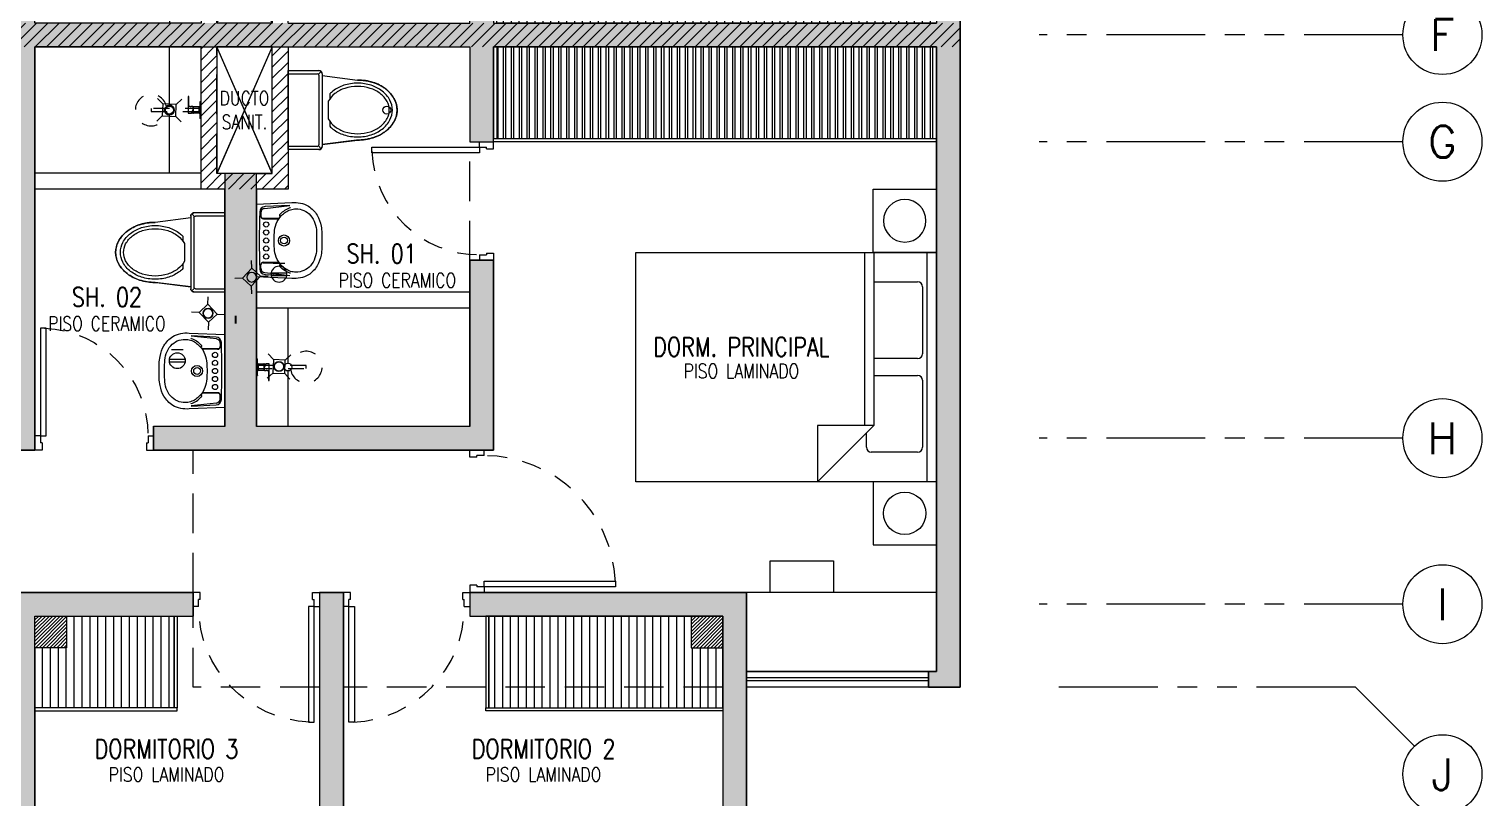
# Model space of a CAD drawing. Header units: millimetres. Extents: x 3738 to 3833, y 1327 to 1657.
# Drawn here: x 3812.63 to 3821.82, y 1408.84 to 1413.7 of the extents above; entities that cross this region are included whole.
import ezdxf
from ezdxf.enums import TextEntityAlignment as Align

# ---------------------------------------------------------------- set-up
doc = ezdxf.new("R2010")
doc.units = ezdxf.units.MM
for name, pattern in [('HIDDEN2', [0.1875, 0.125, -0.0625]), ('PHANTOM', [63.5, 31.75, -6.35, 6.35, -6.35, 6.35, -6.35]), ('PHANTOM2', [1.25, 0.625, -0.125, 0.125, -0.125, 0.125, -0.125]), ('X-REF_DP_Arquitectura$0$HIDDEN', [0.375, 0.25, -0.125])]:
    doc.linetypes.add(name, pattern=pattern)
doc.layers.get('0').update_dxf_attribs({"color": 251, "lineweight": 9})
doc.layers.get('DEFPOINTS').update_dxf_attribs({"color": 251, "lineweight": 9})
for name, color, linetype, lineweight in [('A-07', 251, 'Continuous', 13), ('A-COTAS EXT', 251, 'Continuous', 13), ('A-EJES', 251, 'PHANTOM', 13), ('A-HATCH', 251, 'Continuous', 13), ('A-LINEAS', 251, 'Continuous', 13), ('A-MOBILIARIO', 251, 'Continuous', 13), ('A-MURO BAJO', 251, 'Continuous', 13), ('A-MUROS', 251, 'Continuous', 13), ('A-SANITARIOS', 251, 'Continuous', 13), ('A-TEXTO-ACABADO PISO', 251, 'Continuous', 13), ('A-TEXTO-AMBIENTE', 251, 'Continuous', 13), ('A_20_Estructuras', 251, 'Continuous', 13), ('A_30_DispositivosSanit', 251, 'Continuous', 13), ('A_50_TextoAmbiente', 251, 'Continuous', 13), ('A_50_TextoIndicaciones', 251, 'Continuous', 13), ('A_50_Vigas', 251, 'X-REF_DP_Arquitectura$0$HIDDEN', 13), ('A_60_HatchEstructuras', 251, 'Continuous', 13), ('DLP_MOBILIARIO FIJO', 251, 'Continuous', 13), ('MURO CF 120', 251, 'Continuous', 13), ('MURO CF 60', 251, 'Continuous', 13)]:
    doc.layers.add(name, color=color, linetype=linetype, lineweight=lineweight)
doc.styles.add('ROMANS', font='romans.shx', dxfattribs={"width": 0.8})
pattern_1 = [(45, (-21.67, -43.67528), (-0.03535534, 0.03535534), [])]

# ---------------------------------------------------------------- blocks, each defined once
blk = doc.blocks.new('EF-P112')
at = {"layer": 'A_60_HatchEstructuras'}
h = blk.add_hatch(color=256, dxfattribs=at)
h.dxf.hatch_style = 1
h.paths.add_polyline_path([(-1.6, -4.3), (-3.75, -4.3), (-3.75, -4.45), (-3.3, -4.45), (-3.3, -6.05), (-3.1, -6.05), (-3.1, -4.45), (-1.75, -4.45), (-1.75, -5.5), (-1.6, -5.5)], flags=17)
h.paths.add_polyline_path([(-1.6, -8.35), (-1.7468, -8.35), (-1.75, -8.35), (-1.75, -9.4), (-3.1, -9.4), (-3.1, -7.8), (-3.3, -7.8), (-3.3, -9.4), (-3.75, -9.4), (-3.75, -9.55), (-1.6, -9.55)], flags=17)
h.paths.add_polyline_path([(-4.5, -7), (-1.75, -7), (-1.75, -7.6), (-1.6, -7.6), (-1.6, -7), (1.2, -7), (1.2, -10.95), (1.15, -10.95), (1.15, -11.05), (1.35, -11.05), (1.35, -2.8), (1.15, -2.8), (1.15, -2.9), (1.2, -2.9), (1.2, -6.85), (-1.6, -6.85), (-1.6, -6.25), (-1.75, -6.25), (-1.75, -6.85), (-4.5, -6.85), (-4.5, -4.3), (-4.65, -4.3), (-4.65, -6.85), (-7.5001, -6.85), (-7.5001, -7), (-4.65, -7), (-4.65, -9.55), (-4.5, -9.55)])
h = blk.add_hatch(color=256, dxfattribs=at)
h.dxf.hatch_style = 1
h.paths.add_polyline_path([(-4.5, -10.6), (-3.5, -10.6), (-3.5, -10.45), (-4.65, -10.45), (-4.65, -13.85), (-3.9, -13.85), (-3.9, -13.7), (-4.5, -13.7)])
h.paths.add_polyline_path([(-2.55, -10.45), (-2.7, -10.45), (-2.7, -13.85), (-2.55, -13.85)])
h.paths.add_polyline_path([(0, -10.45), (-1.75, -10.45), (-1.75, -10.6), (-0.15, -10.6), (-0.15, -13.7), (-1.35, -13.7), (-1.35, -13.85), (0, -13.85)])
at = {"elevation": 0}
for points in [[(-3, -7.8001), (-3.35, -7)], [(-3, -7), (-3.35, -7.8001)]]:
    blk.add_lwpolyline(points, dxfattribs=at)
at = {"layer": 'A_20_Estructuras'}
blk.add_lwpolyline([(-7.5001, -6.85), (-7.5001, -7), (-4.65, -7), (-4.65, -9.55), (-4.5, -9.55), (-4.5, -7), (-1.75, -7), (-1.75, -7.6), (-1.6, -7.6), (-1.6, -7), (1.2, -7), (1.2, -10.95), (1.15, -10.95), (1.15, -11.05), (1.35, -11.05), (1.35, -2.8)], dxfattribs=at)
for points in [[(-1.6, -8.35), (-1.7468, -8.35), (-1.75, -8.35), (-1.75, -9.4), (-3.1, -9.4), (-3.1, -7.8), (-3.3, -7.8), (-3.3, -9.4), (-3.75, -9.4), (-3.75, -9.55), (-1.6, -9.55)], [(-4.5, -10.6), (-3.5, -10.6), (-3.5, -10.45), (-4.65, -10.45), (-4.65, -13.85), (-3.9, -13.85), (-3.9, -13.7), (-4.5, -13.7)], [(-2.55, -10.45), (-2.7, -10.45), (-2.7, -13.85), (-2.55, -13.85)], [(0, -10.45), (-1.75, -10.45), (-1.75, -10.6), (-0.15, -10.6), (-0.15, -13.7), (-1.35, -13.7), (-1.35, -13.85), (0, -13.85)]]:
    blk.add_lwpolyline(points, close=True, dxfattribs=at)
at = {"layer": 'A_50_Vigas'}
blk.add_line((1.15, -11.05), (0, -11.05), dxfattribs=at)
for points in [[(-3.3, -7.8001), (-3.35, -7.8001), (-3.35, -7)], [(-3.1, -7.8), (-3, -7.8), (-3, -7)], [(-1.75, -8.35), (-1.75, -7.6)], [(-3.5, -10.45), (-3.5, -9.55)], [(-2.7, -11.05), (-3.5, -11.05), (-3.5, -10.6)], [(-0.15, -11.05), (-2.55, -11.05)]]:
    blk.add_lwpolyline(points, dxfattribs=at)
blk = doc.blocks.new('ducha marsano')
at = {"linetype": 'HIDDEN2', "ltscale": 0.5, "extrusion": (-4.9425e-10, -7.91123e-10, -1)}
for p, q in [((-0.01, 0), (0.01, 0)), ((0.01, 0), (0.01, -0.3155)), ((-0.0205, -0.08), (-0.0205, -0.0601)), ((0.021, -0.0815), (-0.019, -0.0815)), ((-0.0155, -0.058), (-0.0157, -0.058)), ((-0.01, -0.3155), (-0.01, 0)), ((0.0225, -0.0515), (-0.0001, -0.0515)), ((0.025, -0.0815), (0.021, -0.0815)), ((0.0225, -0.0515), (0.0225, -0.0627)), ((0.0225, -0.0682), (0.0225, -0.077)), ((0.0225, -0.077), (0.025, -0.077)), ((0.025, -0.077), (0.0771, -0.077)), ((0.0771, -0.0815), (0.025, -0.0815)), ((0.0771, -0.077), (0.0816, -0.077)), ((0.0816, -0.0815), (0.0771, -0.0815)), ((0.0816, -0.077), (0.082, -0.077)), ((0.082, -0.0815), (0.0816, -0.0815)), ((0.082, -0.077), (0.084, -0.077)), ((0.084, -0.0815), (0.082, -0.0815)), ((0.0855, -0.0785), (0.0855, -0.08)), ((0.01, -0.3155), (-0.01, -0.3155))]:
    blk.add_line(p, q, dxfattribs=at)
for centre, radius, start, end in [((0.019, -0.08), 0.0015, 270, 360), ((-0.0004, -0.0462), 0.02, 323.95812, 354.92979), ((0.0004, -0.0462), 0.02, 185.07021, 195.2705), ((-0.084, -0.0785), 0.0015, 90, 180), ((-0.084, -0.08), 0.0015, 180, 270), ((0, -0.3155), 0.1, 95.73917, 84.26083)]:
    blk.add_arc(centre, radius, start, end, dxfattribs=at)
at = {"linetype": 'HIDDEN2', "ltscale": 0.5, "extrusion": (-4.94252e-10, -7.91124e-10, -1)}
blk.add_ellipse((0, -0.0515), major_axis=(-0.0225, -0.0095), ratio=0.001448, start_param=0.425436, end_param=1.567366, dxfattribs=at)
at = {"linetype": 'HIDDEN2', "ltscale": 0.5}
for points, degree in [([(-0.0305, 0), (0, 0), (0.0305, 0)], 2), ([(0.0305, 0), (0.0415, 0), (0.0525, 0)], 2), ([(0.0525, 0), (0.0525, -0.0038), (0.0525, -0.0075)], 2), ([(-0.0525, 0), (-0.0525, -0.0038), (-0.0525, -0.0075)], 2), ([(-0.0525, 0), (-0.0415, 0), (-0.0305, 0)], 2), ([(-0.0525, -0.0075), (-0.0525, -0.0075), (-0.0525, -0.0075)], 2), ([(0.0305, -0.008), (0, -0.008), (-0.0305, -0.008)], 2), ([(-0.0215, -0.008), (-0.0215, -0.0093), (-0.0215, -0.0105)], 2), ([(-0.021, -0.011), (-0.007, -0.011), (0.007, -0.011), (0.021, -0.011)], 3), ([(-0.02, -0.011), (-0.02, -0.0294), (-0.02, -0.0477)], 2), ([(-0.0197, -0.048), (0, -0.048), (0.0197, -0.048)], 2), ([(0.02, -0.011), (0.02, -0.0294), (0.02, -0.0477)], 2), ([(0.0215, -0.008), (0.0215, -0.0093), (0.0215, -0.0105)], 2)]:
    blk.add_open_spline(points, degree=degree, dxfattribs=at)
for points, weights in [([(-0.0525, -0.0075), (-0.0525, -0.0075), (-0.0525, -0.0075)], [1, 0.990847086912, 0.982266230892]), ([(-0.052, -0.008), (-0.0525, -0.008), (-0.0525, -0.0075)], [1, 0.707106781193, 1]), ([(-0.0215, -0.0105), (-0.0215, -0.011), (-0.021, -0.011)], [1, 0.70710678154, 1]), ([(-0.02, -0.0477), (-0.02, -0.048), (-0.0197, -0.048)], [1, 0.707106780138, 1]), ([(0.02, -0.0477), (0.02, -0.048), (0.0197, -0.048)], [1, 0.707106779703, 1]), ([(0.0211, -0.011), (0.0211, -0.011), (0.021, -0.011)], [1, 0.992411795776, 1]), ([(0.052, -0.008), (0.0521, -0.008), (0.0521, -0.008)], [1, 0.992411795771, 1])]:
    blk.add_rational_spline(points, weights, degree=2, dxfattribs=at)
for points, knots in [([(-0.0305, -0.008), (-0.0332, -0.008), (-0.0374, -0.008), (-0.0424, -0.008), (-0.0458, -0.008), (-0.0486, -0.008), (-0.0512, -0.008), (-0.052, -0.008), (-0.052, -0.008)], [0, 0, 0, 0, 8.104572, 12.495263, 16.885954, 21.276645, 25.667336, 33.771908, 33.771908, 33.771908, 33.771908]), ([(0.0225, -0.0682), (0.0225, -0.0682), (0.0225, -0.0682), (0.0225, -0.0679), (0.0224, -0.0677), (0.0224, -0.0672), (0.0224, -0.0669), (0.0223, -0.0662), (0.0223, -0.0658), (0.0223, -0.0652), (0.0223, -0.0648), (0.0224, -0.0641), (0.0224, -0.0638), (0.0224, -0.0633), (0.0225, -0.0631), (0.0225, -0.0628), (0.0225, -0.0627), (0.0225, -0.0627)], [0.4148436, 0.4148436, 0.4148436, 0.4148436, 0.5185541, 0.5185541, 0.6222645, 0.6222645, 0.7259759, 0.7259759, 0.8296873, 0.8296873, 0.9333987, 0.9333987, 1.03711, 1.03711, 1.1408205, 1.1408205, 1.2445309, 1.2445309, 1.2445309, 1.2445309]), ([(0.052, -0.008), (0.052, -0.008), (0.0512, -0.008), (0.0486, -0.008), (0.0458, -0.008), (0.0424, -0.008), (0.0374, -0.008), (0.0332, -0.008), (0.0305, -0.008)], [0, 0, 0, 0, 8.104572, 12.495263, 16.885954, 21.276645, 25.667336, 33.771908, 33.771908, 33.771908, 33.771908])]:
    blk.add_open_spline(points, degree=3, knots=knots, dxfattribs=at)
for points, weights, degree, knots in [([(0.0211, -0.011), (0.0211, -0.011), (0.0211, -0.011), (0.0211, -0.011), (0.0214, -0.0109), (0.0215, -0.0107), (0.0215, -0.0105)], [0.918641037743, 0.918640949346, 0.918640860949, 0.918640772552, 0.789223156395, 0.789223156395, 0.918640772552], 3, [0.1238988, 0.1238988, 0.1238988, 0.1238988, 0.1238993, 0.1238993, 0.1238993, 0.78603, 0.78603, 0.78603, 0.78603]), ([(0.0521, -0.008), (0.0521, -0.008), (0.0521, -0.008), (0.0525, -0.0079), (0.0525, -0.0075)], [0.918641037749, 0.918640905153, 0.918640772558, 0.724517853988, 0.918640772558], 2, [0.1238988, 0.1238988, 0.1238988, 0.1238993, 0.1238993, 0.7860311, 0.7860311, 0.7860311])]:
    blk.add_rational_spline(points, weights, degree=degree, knots=knots, dxfattribs=at)
blk = doc.blocks.new('*U259')
for p, q in [((0.01, 0.755), (0.01, 0.8)), ((0.055, 0.755), (0.01, 0.755)), ((0.1, 0.765), (0.055, 0.765)), ((0.055, 0.755), (0.055, 0.765)), ((0.1, 0.765), (0.1, 0.8)), ((0.055, 0.045), (0.01, 0.045)), ((0.01, 0.045), (0.01, 0)), ((0.055, 0.045), (0.055, 0.035)), ((0.1, 0.035), (0.055, 0.035)), ((0.1, 0.035), (0.1, 0))]:
    blk.add_line(p, q)
blk.add_lwpolyline([(0.83, 0.07), (0.83, 0.035), (0.1, 0.035), (0.1, 0.07)], close=True)
at = {"color": 7, "linetype": 'HIDDEN2'}
blk.add_arc((0.0996, 0.034), 0.731, 2.23015, 89.96723, dxfattribs=at)
blk = doc.blocks.new('*U258')
for p, q in [((0.01, 0.855), (0.01, 0.9)), ((0.055, 0.855), (0.01, 0.855)), ((0.1, 0.865), (0.055, 0.865)), ((0.055, 0.855), (0.055, 0.865)), ((0.1, 0.865), (0.1, 0.9)), ((0.055, 0.045), (0.01, 0.045)), ((0.01, 0.045), (0.01, 0)), ((0.055, 0.045), (0.055, 0.035)), ((0.1, 0.035), (0.055, 0.035)), ((0.1, 0.035), (0.1, 0))]:
    blk.add_line(p, q)
blk.add_lwpolyline([(0.93, 0.07), (0.93, 0.035), (0.1, 0.035), (0.1, 0.07)], close=True)
at = {"color": 7, "linetype": 'HIDDEN2'}
blk.add_arc((0.0995, 0.0339), 0.8311, 2.23015, 89.96723, dxfattribs=at)
blk = doc.blocks.new('A$C3E6679A6')
for p, q in [((0, 1.8444), (0.0001, 1.9044)), ((0.0001, 1.9044), (1.4501, 1.9044)), ((1.4501, 1.9044), (1.4501, 1.8444))]:
    blk.add_line(p, q)
at = {"linetype": 'Continuous'}
for p, q in [((0, 1.8444), (1.45, 1.8444)), ((0, 0.0044), (0, 1.8444)), ((1.45, 1.8444), (1.45, 0.0044)), ((0.1867, 1.5087), (0.1867, 1.786)), ((0.2173, 1.8167), (0.6414, 1.8167)), ((0.672, 1.786), (0.672, 1.5087)), ((0.778, 1.5087), (0.778, 1.786)), ((0.8086, 1.8167), (1.2327, 1.8167)), ((1.2633, 1.786), (1.2633, 1.4926)), ((0, 1.5084), (1.0953, 1.5084)), ((1.45, 1.1538), (1.0953, 1.5084)), ((1.0953, 1.5084), (1.0953, 1.1538)), ((1.0953, 1.4524), (0, 1.4524)), ((1.2327, 1.462), (1.1418, 1.462)), ((1.0953, 1.1538), (1.45, 1.1538)), ((1.45, 0.0044), (0, 0.0044))]:
    blk.add_line(p, q, dxfattribs=at)
for centre, start, end in [((0.2173, 1.786), 90, 180), ((0.6414, 1.786), 0, 90), ((0.8086, 1.786), 90, 180), ((1.2327, 1.786), 0, 90), ((1.2327, 1.4926), 270, 0)]:
    blk.add_arc(centre, 0.0306, start, end, dxfattribs=at)
at = {"layer": 'DEFPOINTS', "color": 0, "linetype": 'ByBlock'}
for p in [(0, 1.9044), (0, 0)]:
    blk.add_point(p, dxfattribs=at)
blk = doc.blocks.new('A$C2EBA15F5')
blk.add_lwpolyline([(0, 0.4), (0, 0), (0.4, 0), (0.4, 0.4)], close=True)
blk.add_circle((0.2, 0.2), 0.1344)
blk = doc.blocks.new('SIFON JET_PLANTA')
at = {"extrusion": (-2.64698e-23, 6.61744e-24, -1)}
for p, q in [((-0.5079, 0.1829, 0), (-0.5016, 0.1842, 0)), ((-0.5016, 0.1842, 0), (-0.4865, 0.1867, 0)), ((-0.4865, 0.1867, 0), (-0.4763, 0.188, 0)), ((-0.4763, 0.188, 0), (-0.4726, 0.1884, 0)), ((-0.4726, 0.1884, 0), (-0.4636, 0.1892, 0)), ((-0.4636, 0.1892, 0), (-0.4549, 0.1897, 0)), ((-0.4549, 0.1897, 0), (-0.449, 0.1899, 0)), ((-0.449, 0.1899, 0), (-0.44, 0.19, 0)), ((-0.44, 0.19, 0), (-0.4322, 0.191, 0)), ((-0.4322, 0.191, 0), (-0.215, 0.2181, 0)), ((-0.215, 0.2278, 0), (-0.2149, 0.2323, 0)), ((-0.215, 0.2234, 0), (-0.215, 0.2278, 0)), ((-0.215, 0.2181, 0), (-0.215, 0.2234, 0)), ((-0.2149, 0.2323, 0), (-0.2142, 0.2356, 0)), ((-0.2142, 0.2356, 0), (-0.2129, 0.239, 0)), ((-0.2129, 0.239, 0), (-0.211, 0.2419, 0)), ((-0.211, 0.2419, 0), (-0.2091, 0.2441, 0)), ((-0.2091, 0.2441, 0), (-0.2077, 0.2455, 0)), ((-0.2077, 0.2455, 0), (-0.2055, 0.247, 0)), ((-0.2055, 0.247, 0), (-0.2007, 0.2492, 0)), ((-0.2007, 0.2492, 0), (-0.195, 0.25, 0)), ((-0.195, 0.25, 0), (-0.195, 0.25, 0)), ((-0.195, 0.25, 0), (-0.1605, 0.25, 0)), ((-0.1605, 0.25, 0), (-0.0975, 0.25, 0)), ((-0.0975, 0.25, 0), (-0.0323, 0.25, 0)), ((-0.0323, 0.25, 0), (0, 0.25, 0)), ((0, 0.25, 0), (0, -0.25, 0)), ((-0.6611, 0.088, 0), (-0.657, 0.0936, 0)), ((-0.657, 0.0936, 0), (-0.6534, 0.0984, 0)), ((-0.657, 0.0936, 0), (-0.657, 0.0936, 0)), ((-0.6534, 0.0984, 0), (-0.6503, 0.1023, 0)), ((-0.6534, 0.0984, 0), (-0.6534, 0.0984, 0)), ((-0.6503, 0.1023, 0), (-0.6453, 0.108, 0)), ((-0.6453, 0.108, 0), (-0.6386, 0.1152, 0)), ((-0.6386, 0.1152, 0), (-0.6326, 0.121, 0)), ((-0.6326, 0.121, 0), (-0.6299, 0.1235, 0)), ((-0.6299, 0.1235, 0), (-0.6251, 0.1276, 0)), ((-0.6251, 0.1276, 0), (-0.6206, 0.1314, 0)), ((-0.6206, 0.1314, 0), (-0.6168, 0.1344, 0)), ((-0.6168, 0.1344, 0), (-0.6106, 0.1389, 0)), ((-0.6106, 0.1389, 0), (-0.6061, 0.142, 0)), ((-0.6061, 0.142, 0), (-0.6, 0.1461, 0)), ((-0.6, 0.1461, 0), (-0.5963, 0.1484, 0)), ((-0.5963, 0.1484, 0), (-0.5908, 0.1517, 0)), ((-0.5908, 0.1517, 0), (-0.5862, 0.1543, 0)), ((-0.5862, 0.1543, 0), (-0.5794, 0.158, 0)), ((-0.5794, 0.158, 0), (-0.5693, 0.1629, 0)), ((-0.5693, 0.1629, 0), (-0.5517, 0.1703, 0)), ((-0.5517, 0.1703, 0), (-0.5465, 0.1722, 0)), ((-0.5465, 0.1722, 0), (-0.5385, 0.1749, 0)), ((-0.5385, 0.1749, 0), (-0.5346, 0.176, 0)), ((-0.5346, 0.176, 0), (-0.5265, 0.1784, 0)), ((-0.5265, 0.1784, 0), (-0.5216, 0.1797, 0)), ((-0.5216, 0.1797, 0), (-0.5148, 0.1813, 0)), ((-0.5148, 0.1813, 0), (-0.5079, 0.1829, 0)), ((-0.69, 0, 0), (-0.6899, 0.0044, 0)), ((-0.6899, 0.0044, 0), (-0.6897, 0.0096, 0)), ((-0.6897, 0.0096, 0), (-0.6893, 0.014, 0)), ((-0.6893, 0.014, 0), (-0.6887, 0.0194, 0)), ((-0.6887, 0.0194, 0), (-0.6881, 0.0236, 0)), ((-0.6881, 0.0236, 0), (-0.6872, 0.0284, 0)), ((-0.6881, 0.0236, 0), (-0.6881, 0.0236, 0)), ((-0.6872, 0.0284, 0), (-0.6867, 0.031, 0)), ((-0.6867, 0.031, 0), (-0.6855, 0.0361, 0)), ((-0.6855, 0.0361, 0), (-0.6838, 0.0421, 0)), ((-0.6855, 0.0361, 0), (-0.6855, 0.0361, 0)), ((-0.6838, 0.0421, 0), (-0.6819, 0.048, 0)), ((-0.6838, 0.0421, 0), (-0.6838, 0.0421, 0)), ((-0.6819, 0.048, 0), (-0.6804, 0.0521, 0)), ((-0.6804, 0.0521, 0), (-0.6793, 0.0547, 0)), ((-0.6793, 0.0547, 0), (-0.6779, 0.0582, 0)), ((-0.6779, 0.0582, 0), (-0.6745, 0.0655, 0)), ((-0.6745, 0.0655, 0), (-0.6722, 0.0699, 0)), ((-0.6745, 0.0655, 0), (-0.6745, 0.0655, 0)), ((-0.6722, 0.0699, 0), (-0.6705, 0.0728, 0)), ((-0.6705, 0.0728, 0), (-0.669, 0.0755, 0)), ((-0.669, 0.0755, 0), (-0.6672, 0.0785, 0)), ((-0.6672, 0.0785, 0), (-0.665, 0.082, 0)), ((-0.665, 0.082, 0), (-0.6634, 0.0845, 0)), ((-0.6634, 0.0845, 0), (-0.6611, 0.088, 0)), ((-0.6899, -0.0065, 0), (-0.69, 0, 0)), ((-0.6896, -0.0111, 0), (-0.6899, -0.0065, 0)), ((-0.6891, -0.0164, 0), (-0.6896, -0.0111, 0)), ((-0.6881, -0.0232, 0), (-0.6891, -0.0164, 0)), ((-0.6876, -0.0264, 0), (-0.6881, -0.0232, 0)), ((-0.687, -0.0296, 0), (-0.6876, -0.0264, 0)), ((-0.6864, -0.0321, 0), (-0.687, -0.0296, 0)), ((-0.6855, -0.0361, 0), (-0.6864, -0.0321, 0)), ((-0.6838, -0.0419, 0), (-0.6855, -0.0361, 0)), ((-0.6827, -0.0457, 0), (-0.6838, -0.0419, 0)), ((-0.6814, -0.0492, 0), (-0.6827, -0.0457, 0)), ((-0.6803, -0.0522, 0), (-0.6814, -0.0492, 0)), ((-0.6792, -0.0551, 0), (-0.6803, -0.0522, 0)), ((-0.6779, -0.0581, 0), (-0.6792, -0.0551, 0)), ((-0.677, -0.0602, 0), (-0.6779, -0.0581, 0)), ((-0.6751, -0.0642, 0), (-0.677, -0.0602, 0)), ((-0.6722, -0.0699, 0), (-0.6751, -0.0642, 0)), ((-0.6706, -0.0727, 0), (-0.6722, -0.0699, 0)), ((-0.6679, -0.0774, 0), (-0.6706, -0.0727, 0)), ((-0.6646, -0.0826, 0), (-0.6679, -0.0774, 0)), ((-0.6623, -0.0862, 0), (-0.6646, -0.0826, 0)), ((-0.6599, -0.0897, 0), (-0.6623, -0.0862, 0)), ((-0.6554, -0.0958, 0), (-0.6599, -0.0897, 0)), ((-0.6494, -0.1032, 0), (-0.6554, -0.0958, 0)), ((-0.6458, -0.1074, 0), (-0.6494, -0.1032, 0)), ((-0.64, -0.1137, 0), (-0.6458, -0.1074, 0)), ((-0.6379, -0.1158, 0), (-0.64, -0.1137, 0)), ((-0.6347, -0.119, 0), (-0.6379, -0.1158, 0)), ((-0.6335, -0.1201, 0), (-0.6347, -0.119, 0)), ((-0.6347, -0.119, 0), (-0.6347, -0.119, 0)), ((-0.6318, -0.1217, 0), (-0.6335, -0.1201, 0)), ((-0.6305, -0.123, 0), (-0.6318, -0.1217, 0)), ((-0.6318, -0.1217, 0), (-0.6318, -0.1217, 0)), ((-0.6288, -0.1244, 0), (-0.6305, -0.123, 0)), ((-0.6276, -0.1255, 0), (-0.6288, -0.1244, 0)), ((-0.6262, -0.1268, 0), (-0.6276, -0.1255, 0)), ((-0.6245, -0.1281, 0), (-0.6262, -0.1268, 0)), ((-0.6235, -0.1291, 0), (-0.6245, -0.1281, 0)), ((-0.6245, -0.1281, 0), (-0.6245, -0.1281, 0)), ((-0.6223, -0.13, 0), (-0.6235, -0.1291, 0)), ((-0.6215, -0.1307, 0), (-0.6223, -0.13, 0)), ((-0.6204, -0.1315, 0), (-0.6215, -0.1307, 0)), ((-0.6193, -0.1324, 0), (-0.6204, -0.1315, 0)), ((-0.6179, -0.1335, 0), (-0.6193, -0.1324, 0)), ((-0.6168, -0.1344, 0), (-0.6179, -0.1335, 0)), ((-0.6153, -0.1355, 0), (-0.6168, -0.1344, 0)), ((-0.6142, -0.1363, 0), (-0.6153, -0.1355, 0)), ((-0.612, -0.1379, 0), (-0.6142, -0.1363, 0)), ((-0.6086, -0.1403, 0), (-0.612, -0.1379, 0)), ((-0.607, -0.1415, 0), (-0.6086, -0.1403, 0)), ((-0.6058, -0.1422, 0), (-0.607, -0.1415, 0)), ((-0.6039, -0.1435, 0), (-0.6058, -0.1422, 0)), ((-0.602, -0.1448, 0), (-0.6039, -0.1435, 0)), ((-0.6004, -0.1458, 0), (-0.602, -0.1448, 0)), ((-0.5987, -0.1469, 0), (-0.6004, -0.1458, 0)), ((-0.5964, -0.1483, 0), (-0.5987, -0.1469, 0)), ((-0.595, -0.1492, 0), (-0.5964, -0.1483, 0)), ((-0.5936, -0.15, 0), (-0.595, -0.1492, 0)), ((-0.5918, -0.1511, 0), (-0.5936, -0.15, 0)), ((-0.5896, -0.1524, 0), (-0.5918, -0.1511, 0)), ((-0.5871, -0.1538, 0), (-0.5896, -0.1524, 0)), ((-0.5833, -0.1559, 0), (-0.5871, -0.1538, 0)), ((-0.5781, -0.1587, 0), (-0.5833, -0.1559, 0)), ((-0.5759, -0.1598, 0), (-0.5781, -0.1587, 0)), ((-0.5738, -0.1608, 0), (-0.5759, -0.1598, 0)), ((-0.5702, -0.1625, 0), (-0.5738, -0.1608, 0)), ((-0.5675, -0.1637, 0), (-0.5702, -0.1625, 0)), ((-0.5659, -0.1645, 0), (-0.5675, -0.1637, 0)), ((-0.5644, -0.1652, 0), (-0.5659, -0.1645, 0)), ((-0.5614, -0.1664, 0), (-0.5644, -0.1652, 0)), ((-0.5598, -0.1671, 0), (-0.5614, -0.1664, 0)), ((-0.5568, -0.1683, 0), (-0.5598, -0.1671, 0)), ((-0.5543, -0.1693, 0), (-0.5568, -0.1683, 0)), ((-0.551, -0.1706, 0), (-0.5543, -0.1693, 0)), ((-0.5491, -0.1713, 0), (-0.551, -0.1706, 0)), ((-0.5465, -0.1722, 0), (-0.5491, -0.1713, 0)), ((-0.5449, -0.1728, 0), (-0.5465, -0.1722, 0)), ((-0.5428, -0.1735, 0), (-0.5449, -0.1728, 0)), ((-0.5412, -0.174, 0), (-0.5428, -0.1735, 0)), ((-0.5385, -0.1749, 0), (-0.5412, -0.174, 0)), ((-0.5352, -0.1759, 0), (-0.5385, -0.1749, 0)), ((-0.5385, -0.1749, 0), (-0.5385, -0.1749, 0)), ((-0.5321, -0.1768, 0), (-0.5352, -0.1759, 0)), ((-0.5296, -0.1775, 0), (-0.5321, -0.1768, 0)), ((-0.5267, -0.1783, 0), (-0.5296, -0.1775, 0)), ((-0.5238, -0.1791, 0), (-0.5267, -0.1783, 0)), ((-0.5267, -0.1783, 0), (-0.5267, -0.1783, 0)), ((-0.5217, -0.1796, 0), (-0.5238, -0.1791, 0)), ((-0.5177, -0.1807, 0), (-0.5217, -0.1796, 0)), ((-0.5151, -0.1813, 0), (-0.5177, -0.1807, 0)), ((-0.5118, -0.1821, 0), (-0.5151, -0.1813, 0)), ((-0.5094, -0.1826, 0), (-0.5118, -0.1821, 0)), ((-0.5066, -0.1832, 0), (-0.5094, -0.1826, 0)), ((-0.5022, -0.184, 0), (-0.5066, -0.1832, 0)), ((-0.4974, -0.1849, 0), (-0.5022, -0.184, 0)), ((-0.495, -0.1854, 0), (-0.4974, -0.1849, 0)), ((-0.4974, -0.1849, 0), (-0.4974, -0.1849, 0)), ((-0.4936, -0.1856, 0), (-0.495, -0.1854, 0)), ((-0.4916, -0.1859, 0), (-0.4936, -0.1856, 0)), ((-0.4884, -0.1864, 0), (-0.4916, -0.1859, 0)), ((-0.4862, -0.1867, 0), (-0.4884, -0.1864, 0)), ((-0.4824, -0.1872, 0), (-0.4862, -0.1867, 0)), ((-0.4812, -0.1874, 0), (-0.4824, -0.1872, 0)), ((-0.4785, -0.1877, 0), (-0.4812, -0.1874, 0)), ((-0.4761, -0.188, 0), (-0.4785, -0.1877, 0)), ((-0.4735, -0.1883, 0), (-0.4761, -0.188, 0)), ((-0.4695, -0.1887, 0), (-0.4735, -0.1883, 0)), ((-0.4651, -0.189, 0), (-0.4695, -0.1887, 0)), ((-0.4639, -0.1891, 0), (-0.4651, -0.189, 0)), ((-0.4651, -0.189, 0), (-0.4651, -0.189, 0)), ((-0.4619, -0.1893, 0), (-0.4639, -0.1891, 0)), ((-0.4592, -0.1894, 0), (-0.4619, -0.1893, 0)), ((-0.4568, -0.1896, 0), (-0.4592, -0.1894, 0)), ((-0.455, -0.1897, 0), (-0.4568, -0.1896, 0)), ((-0.4518, -0.1898, 0), (-0.455, -0.1897, 0)), ((-0.449, -0.1899, 0), (-0.4518, -0.1898, 0)), ((-0.4467, -0.1899, 0), (-0.449, -0.1899, 0)), ((-0.4428, -0.19, 0), (-0.4467, -0.1899, 0)), ((-0.44, -0.19, 0), (-0.4428, -0.19, 0)), ((-0.215, -0.2181, 0), (-0.44, -0.19, 0)), ((-0.215, -0.227, 0), (-0.215, -0.2181, 0)), ((-0.215, -0.23, 0), (-0.215, -0.227, 0)), ((-0.2147, -0.2335, 0), (-0.215, -0.23, 0)), ((-0.2138, -0.2369, 0), (-0.2147, -0.2335, 0)), ((-0.2126, -0.2395, 0), (-0.2138, -0.2369, 0)), ((-0.2138, -0.2369, 0), (-0.2138, -0.2369, 0)), ((-0.2108, -0.2423, 0), (-0.2126, -0.2395, 0)), ((-0.2126, -0.2395, 0), (-0.2126, -0.2395, 0)), ((-0.2091, -0.2441, 0), (-0.2108, -0.2423, 0)), ((-0.2108, -0.2423, 0), (-0.2108, -0.2423, 0)), ((-0.2108, -0.2423, 0), (-0.2108, -0.2423, 0)), ((-0.209, -0.244, 0), (-0.2091, -0.2441, 0)), ((-0.2067, -0.2462, 0), (-0.209, -0.244, 0)), ((-0.209, -0.244, 0), (-0.209, -0.244, 0)), ((-0.2029, -0.2484, 0), (-0.2067, -0.2462, 0)), ((-0.2067, -0.2462, 0), (-0.2067, -0.2462, 0)), ((-0.1995, -0.2495, 0), (-0.2029, -0.2484, 0)), ((-0.2029, -0.2484, 0), (-0.2029, -0.2484, 0)), ((-0.195, -0.25, 0), (-0.1995, -0.2495, 0)), ((0, -0.25, 0), (-0.195, -0.25, 0))]:
    blk.add_line(p, q, dxfattribs=at)
for p, q in [((-0.215, 0.2181, 0), (-0.44, 0.19, 0)), ((-0.215, -0.23, 0), (-0.215, 0.23, 0)), ((-0.2091, 0.2441, 0), (-0.1921, 0.2271, 0)), ((-0.195, 0.25, 0), (0, 0.25, 0)), ((-0.195, -0.22, 0), (-0.195, 0.22, 0)), ((-0.185, 0.23, 0), (0, 0.23, 0)), ((0, 0.25, 0), (0, -0.25, 0)), ((-0.265, 0.0718, 0), (-0.265, 0.1028, 0)), ((-0.255, -0.0562, 0), (-0.255, 0.0562, 0)), ((-0.265, -0.1028, 0), (-0.265, -0.0718, 0)), ((-0.215, -0.2181, 0), (-0.44, -0.19, 0)), ((-0.2091, -0.2441, 0), (-0.1921, -0.2271, 0)), ((0, -0.25, 0), (-0.195, -0.25, 0)), ((0, -0.23, 0), (-0.185, -0.23, 0))]:
    blk.add_line(p, q)
at = {"elevation": 0}
for points in [[(-0.265, 0.1028, 0.0362), (-0.2844, 0.1202, 0.08725), (-0.3535, 0.1565, 0.077598), (-0.44, 0.17, 0.077598), (-0.5265, 0.1565, 0.08725), (-0.5956, 0.1202, 0.105601), (-0.6443, 0.0627, 0.12364), (-0.66, 0, 0.12364), (-0.6443, -0.0627, 0.105601), (-0.5956, -0.1202, 0.08725), (-0.5265, -0.1565, 0.077598), (-0.44, -0.17, 0.077598)], [(-0.255, 0.0562, 0.100268), (-0.2967, 0.1044, 0.08725), (-0.3596, 0.1374, 0.077598), (-0.44, 0.15, 0.077598), (-0.5204, 0.1374, 0.08725), (-0.5833, 0.1044, 0.105601), (-0.6266, 0.0532, 0.12364), (-0.64, 0, 0.12364), (-0.6266, -0.0532, 0.105601), (-0.5833, -0.1044, 0.08725), (-0.5204, -0.1374, 0.077598), (-0.44, -0.15, 0.077598)], [(-0.44, -0.15, 0.077598), (-0.3596, -0.1374, 0.08725), (-0.2967, -0.1044, 0.100268), (-0.255, -0.0562, 0.12364)], [(-0.44, -0.17, 0.077598), (-0.3535, -0.1565, 0.08725), (-0.2844, -0.1202, 0.0362), (-0.265, -0.1028, 0.12364)]]:
    blk.add_lwpolyline(points, format="xyb", dxfattribs=at)
for centre, radius, start, end in [((-0.44, -0.1379, 0), 0.3279, 90, 107.47412), ((-0.195, 0.23, 0), 0.02, 90, 180), ((-0.185, 0.22, 0), 0.01, 90, 180), ((-0.4939, -0.0273, 0), 0.203, 127.23483, 151.40883), ((-0.4613, -0.0702, 0), 0.257, 107.47412, 127.23483), ((-0.544, 0, 0), 0.146, 151.40883, 180), ((-0.544, 0, 0), 0.146, 180, 208.59117), ((-0.4939, 0.0273, 0), 0.203, 208.59117, 232.76517), ((-0.4613, 0.0702, 0), 0.257, 232.76517, 252.52588), ((-0.44, 0.1379, 0), 0.3279, 252.52588, 270), ((-0.195, -0.23, 0), 0.02, 180, 270), ((-0.185, -0.22, 0), 0.01, 180, 270)]:
    blk.add_arc(centre, radius, start, end)
blk = doc.blocks.new('BOWL-ITALGRIF_VARADERO_01')
for p, q in [((-0.2032, -0.1971), (-0.2208, -0.038)), ((0.2032, -0.1971), (0.2208, -0.038)), ((-0.1404, -0.2077), (-0.1424, -0.1083)), ((-0.1375, -0.205), (-0.1375, -0.1117)), ((0.1375, -0.205), (0.1375, -0.1117)), ((0.1404, -0.2077), (0.1424, -0.1083)), ((-0.1753, -0.222), (-0.1544, -0.222)), ((0.1753, -0.222), (0.1544, -0.222))]:
    blk.add_line(p, q)
for points in [[(-0.0917, 0.1589, -0.02989), (-0.0456, 0.1646, -0.007822), (0.0456, 0.1646, -0.02989), (0.0918, 0.1589, -0.091737), (0.1601, 0.1343, -0.112496), (0.2175, 0.0792, -0.147885), (0.2402, -0.0257), (0.23, -0.25), (-0.23, -0.25), (-0.2402, -0.0257, -0.147885), (-0.2175, 0.0792, -0.112496), (-0.1601, 0.1343, -0.091737)], [(-0.0496, -0.1363, -0.062677), (-0.1048, -0.1249, -0.110639), (-0.1576, -0.091, -0.120976), (-0.195, -0.0344, -0.061198), (-0.2, 0, -0.21707), (-0.1593, 0.092, -0.174983), (-0.0545, 0.1298, -0.010618), (0, 0.131, -0.010618), (0.0545, 0.1298, -0.174983), (0.1593, 0.092, -0.21707), (0.2, 0, -0.061198), (0.195, -0.0344, -0.120976), (0.1576, -0.091, -0.110639), (0.1048, -0.1249, -0.062677), (0.0496, -0.1363, -0.017583), (0, -0.138, -0.017583)]]:
    blk.add_lwpolyline(points, format="xyb", close=True)
for points in [[(-0.2216, -0.0381), (-0.2145, -0.1954, 0.390823), (-0.1807, -0.2288, 0.017524), (0.1807, -0.2288, 0.390823), (0.2145, -0.1954), (0.2216, -0.0381)], [(-0.2072, -0.035, 0.005), (-0.2064, -0.038, 0.121292), (-0.166, -0.0996, 0.007977), (-0.1624, -0.1031)], [(0.2072, -0.035, -0.005), (0.2064, -0.038, -0.121292), (0.166, -0.0996, -0.007977), (0.1624, -0.1031)]]:
    blk.add_lwpolyline(points, format="xyb")
for centre, radius in [((0, -0.075), 0.035), ((0, -0.075), 0.0215), ((-0.1015, -0.1885), 0.0165), ((-0.051, -0.1885), 0.0165), ((0, -0.1885), 0.0165), ((0.051, -0.1885), 0.0165), ((0.1015, -0.1885), 0.0165)]:
    blk.add_circle(centre, radius)
for centre, radius, start, end in [((-0.1583, -0.0987), 0.006, 226.64309, 46.64309), ((-0.1404, -0.1083), 0.002, 54.36186, 181.13739), ((-0.1355, -0.1117), 0.002, 56.71088, 180), ((0.1048, -0.1249), 9.094947017729287e-16, 0, 217.6714), ((0.1355, -0.1117), 0.002, 0, 123.28912), ((0.1404, -0.1083), 0.002, 358.86261, 125.63814), ((0.1583, -0.0987), 0.006, 133.35691, 313.35691), ((-0.1753, -0.194), 0.028, 186.31112, 270), ((-0.1545, -0.205), 0.017, 270, 0), ((-0.1544, -0.208), 0.014, 270, 1.13739), ((0.1545, -0.205), 0.017, 180, 270), ((0.1544, -0.208), 0.014, 178.86261, 270), ((0.1753, -0.194), 0.028, 270, 353.68888)]:
    blk.add_arc(centre, radius, start, end)
blk = doc.blocks.new('*U281')
for p, q in [((0.01, 0.705), (0.01, 0.75)), ((0.1, 0.715), (0.1, 0.75)), ((0.055, 0.705), (0.01, 0.705)), ((0.1, 0.715), (0.055, 0.715)), ((0.055, 0.705), (0.055, 0.715)), ((0.055, 0.045), (0.01, 0.045)), ((0.01, 0.045), (0.01, 0)), ((0.055, 0.045), (0.055, 0.035)), ((0.1, 0.035), (0.055, 0.035)), ((0.1, 0.035), (0.1, 0))]:
    blk.add_line(p, q)
blk.add_lwpolyline([(0.78, 0.07), (0.78, 0.035), (0.1, 0.035), (0.1, 0.07)], close=True)
at = {"color": 7, "linetype": 'HIDDEN2'}
blk.add_arc((0.0996, 0.0341), 0.6809, 2.23015, 89.96723, dxfattribs=at)
blk = doc.blocks.new('DPTO 65_D1')
at = {"layer": 'A-HATCH'}
h = blk.add_hatch(dxfattribs=at)
h.set_pattern_fill('ANSI31', color=256, scale=0.005, angle=180)
h.paths.add_polyline_path([(-7.3501, 3.875), (-7.1501, 3.875), (-7.1501, 3.675), (-7.3501, 3.675)])
h = blk.add_hatch(dxfattribs=at)
h.set_pattern_fill('ANSI31', color=256, scale=0.005)
h.set_pattern_definition([(45, (-72.590967, -25.000034), (-0.01122532, 0.01122532), [])])
h.paths.add_polyline_path([(-3.0001, 3.875), (-3.2001, 3.875), (-3.2001, 3.675), (-3.0001, 3.675)])
at = {"layer": 'DLP_MOBILIARIO FIJO'}
h = blk.add_hatch(dxfattribs=at)
h.set_pattern_fill('_USER', color=8, scale=0.05, angle=450, pattern_type=0)
h.set_pattern_definition([(90, (-22.93, -16.620034), (-0.05, 2e-17), [])])
h.paths.add_polyline_path([(-5.8701, 4.255), (-5.8701, 3.675), (-7.1501, 3.675), (-7.1501, 3.875), (-7.3501, 3.875), (-7.3501, 4.255)])
h = blk.add_hatch(dxfattribs=at)
h.set_pattern_fill('_USER', color=8, scale=0.05, angle=270, pattern_type=0)
h.set_pattern_definition([(270, (-24.92, -16.620034), (0.05, -9e-18), [])])
h.paths.add_polyline_path([(-3.8801, 4.255), (-3.0001, 4.255), (-3.0001, 3.875), (-3.2001, 3.875), (-3.2001, 3.675), (-3.8801, 3.675)])
h = blk.add_hatch(dxfattribs=at)
h.set_pattern_fill('_USER', color=8, scale=0.05, angle=270, pattern_type=0)
h.set_pattern_definition([(270, (-9552.63491, -4911.74078), (0.05, -9e-18), [])])
h.paths.add_polyline_path([(-8.7001, 0.075), (-5.9201, 0.075), (-5.9201, 0.655), (-8.7001, 0.655)])
at = {"layer": 'A-LINEAS'}
for p, q in [((-4.6001, 2.475), (-4.6001, 2.125)), ((-4.6001, 2.075), (-4.6001, 1.725)), ((-4.5001, 0.875), (-4.1501, 0.075)), ((-4.5001, 0.075), (-4.1501, 0.875)), ((-3.8501, 0.875), (-3.8501, 0.5)), ((-3.8501, 0.45), (-3.8501, 0.075))]:
    blk.add_line(p, q, dxfattribs=at)
for centre in [(-4.6001, 2.1), (-5.2251, 0.475, 0), (-3.8501, 0.475, 0)]:
    blk.add_circle(centre, 0.025, dxfattribs=at)
at = {"layer": 'A-MOBILIARIO'}
blk.add_lwpolyline([(-8.7001, 3.525), (-7.5001, 3.525), (-7.5001, 4.025), (-8.6501, 4.025)], dxfattribs=at)
blk.add_lwpolyline([(-8.0501, 3.325), (-8.0501, 3.525), (-7.6501, 3.525), (-7.6501, 3.325)], close=True, dxfattribs=at)
at = {"layer": 'A-MURO BAJO'}
for p, q in [((-8.6501, 4.125), (-7.5001, 4.125)), ((-8.6501, 4.025), (-7.5001, 4.025)), ((-4.4001, 1.725), (-5.7501, 1.725)), ((-4.4001, 1.625), (-5.7501, 1.625)), ((-4.0501, 0.975), (-3.0001, 0.975)), ((-4.0501, 0.875), (-3.0001, 0.875))]:
    blk.add_line(p, q, dxfattribs=at)
at = {"layer": 'A-MUROS'}
for p, q in [((-7.5001, 3.525), (-7.5001, 6.925)), ((-4.9501, 3.525), (-4.9501, 6.925)), ((-4.8001, 3.525), (-4.8001, 6.925)), ((-7.3501, 3.875), (-7.3501, 6.775)), ((-3.0001, 3.875), (-3.0001, 6.775)), ((-8.8501, 4.125), (-8.8501, -0.075)), ((-7.1501, 3.875), (-7.3501, 3.875)), ((-7.1501, 3.675), (-7.1501, 3.875)), ((-3.2001, 3.675), (-3.2001, 3.875)), ((-3.2001, 3.875), (-3.0001, 3.875)), ((-5.7501, 3.675), (-7.1501, 3.675)), ((-5.7501, 3.525), (-5.7501, 3.675)), ((-3.2001, 3.675), (-4.0001, 3.675)), ((-4.0001, 3.525), (-4.0001, 3.675)), ((-5.7501, 3.525), (-7.5001, 3.525)), ((-4.8001, 3.525), (-4.9501, 3.525)), ((-2.8501, 3.525), (-4.0001, 3.525)), ((-5.9001, 1.425), (-5.9001, 2.625)), ((-5.9001, 2.625), (-3.7501, 2.625)), ((-3.7501, 2.625), (-3.7501, 2.475)), ((-3.0001, 0.075), (-3.0001, 2.625)), ((-3.0001, 2.625), (-2.8501, 2.625)), ((-4.4001, 2.475), (-5.7501, 2.475)), ((-5.7501, 2.475), (-5.7501, 1.425)), ((-4.4001, 0.975), (-4.4001, 2.475)), ((-3.7501, 2.475), (-4.2001, 2.475)), ((-4.2001, 2.475), (-4.2001, 0.975)), ((-5.9001, 1.425), (-5.7533, 1.425)), ((-4.6001, 0.075), (-4.6001, 0.975)), ((-4.6001, 0.975), (-4.4001, 0.975)), ((-4.2001, 0.975), (-4.0501, 0.975)), ((-4.0501, 0.975), (-4.0501, 0.075)), ((-5.7501, 0.675), (-5.9001, 0.675)), ((-5.9001, 0.675), (-5.9001, 0.075)), ((-5.7501, 0.075), (-5.7501, 0.675)), ((-5.9001, 0.075), (-8.7001, 0.075)), ((-4.6001, 0.075), (-5.7501, 0.075)), ((-4.0501, 0.075), (-3.0001, 0.075))]:
    blk.add_line(p, q, dxfattribs=at)
blk.add_lwpolyline([(-8.8501, 4.125), (-8.6501, 4.125), (-8.6501, 4.025), (-8.7001, 4.025), (-8.7001, 0.075)], dxfattribs=at)
at = {"layer": 'A-MUROS', "elevation": 0}
blk.add_lwpolyline([(-4.1501, 0.875), (-4.5001, 0.875), (-4.5001, 0.075), (-4.1501, 0.075)], close=True, dxfattribs=at)
at = {"layer": 'DLP_MOBILIARIO FIJO'}
for p, q in [((-8.6501, 4.085), (-7.5001, 4.085)), ((-8.6501, 4.065), (-7.5001, 4.065))]:
    blk.add_line(p, q, dxfattribs=at)
at = {"layer": 'DLP_MOBILIARIO FIJO', "elevation": 0}
for points in [[(-5.8501, 4.275), (-5.8501, 4.255), (-7.3501, 4.255), (-7.3501, 4.275)], [(-5.8701, 3.675), (-5.8501, 3.675), (-5.8501, 4.255), (-5.8701, 4.255)], [(-3.9001, 4.275), (-3.9001, 4.255), (-3.0001, 4.255), (-3.0001, 4.275)], [(-3.8801, 3.675), (-3.9001, 3.675), (-3.9001, 4.255), (-3.8801, 4.255)], [(-5.9001, 0.675), (-5.9001, 0.655), (-8.7001, 0.655), (-8.7001, 0.675)]]:
    blk.add_lwpolyline(points, close=True, dxfattribs=at)
at = {"layer": 'DLP_MOBILIARIO FIJO', "color": 8}
for points in [[(-7.3501, 3.675), (-5.8701, 3.675), (-5.8701, 4.255), (-7.3501, 4.255)], [(-3.0001, 3.675), (-3.8801, 3.675), (-3.8801, 4.255), (-3.0001, 4.255)]]:
    blk.add_lwpolyline(points, close=True, dxfattribs=at)
at = {"layer": 'DLP_MOBILIARIO FIJO', "color": 8, "elevation": 0}
blk.add_lwpolyline([(-8.7001, 0.075), (-5.9201, 0.075), (-5.9201, 0.655), (-8.7001, 0.655)], close=True, dxfattribs=at)
at = {"layer": 'A-MOBILIARIO'}
for name, p, rotation in [('*U259', (-4.9501, 3.515), 90), ('*U258', (-5.7401, 3.525), 180)]:
    blk.add_blockref(name, p, dxfattribs=dict(at, rotation=rotation))
for name, p, xscale, rotation in [('*U259', (-4.8001, 3.515), -1.000000000000004, 270), ('*U281', (-3.0001, 2.635), -1.000000000000017, 90), ('A$C2EBA15F5', (-8.7001, 1.3751), -1, 180)]:
    blk.add_blockref(name, p, dxfattribs=dict(at, xscale=xscale, rotation=rotation))
for name, p in [('A$C2EBA15F5', (-8.7, 2.8251)), ('*U281', (-5.9101, 0.675, 0))]:
    blk.add_blockref(name, p, dxfattribs=at)
at = {"layer": 'A-MOBILIARIO', "extrusion": (0, 0, -1), "xscale": -1.000000000000004, "zscale": -1.000000000000004, "rotation": 270}
blk.add_blockref('A$C3E6679A6', (6.7956, 1.375), dxfattribs=at)
at = {"layer": 'A-SANITARIOS'}
for p, rotation in [((-3.9501, 2.125, 0), 270), ((-4.6501, 1.3, 0), 90)]:
    blk.add_blockref('BOWL-ITALGRIF_VARADERO_01', p, dxfattribs=dict(at, rotation=rotation))
at = {"layer": 'A-SANITARIOS', "extrusion": (-7.91123e-10, -4.9425e-10, -1), "rotation": 90.00000070035715}
blk.add_blockref('ducha marsano', (4.4001, 2.1, 0), dxfattribs=at)
at = {"layer": 'A-SANITARIOS', "extrusion": (-3.60286e-08, 4.49068e-08, -1), "zscale": -1, "rotation": 1.331223222925988e-06}
blk.add_blockref('SIFON JET_PLANTA', (4.2001, 1.375, 0), dxfattribs=at)
at = {"layer": 'A-SANITARIOS', "extrusion": (-3.60286e-08, -4.49068e-08, 1), "rotation": 1.331223285225882e-06}
blk.add_blockref('SIFON JET_PLANTA', (-4.6001, 0.475, 0), dxfattribs=at)
at = {"layer": 'A-SANITARIOS', "extrusion": (7.91123e-10, 4.9425e-10, -1), "rotation": 270.0000007003572}
blk.add_blockref('ducha marsano', (4.0501, 0.475, 0), dxfattribs=at)
blk = doc.blocks.new('TC_P10')
at = {"xscale": -1}
blk.add_blockref('DPTO 65_D1', (41.1999, 4.125), dxfattribs=at)
at = {"rotation": 180}
blk.add_blockref('DPTO 65_D1', (41.1999, 4.125), dxfattribs=at)
blk = doc.blocks.new('TEXTO AMBIENTES P10')
at = {"layer": 'A-TEXTO-ACABADO PISO', "char_height": 0.09, "attachment_point": 2, "rotation": 359.99998, "style": 'ROMANS'}
for s, insert in [('PISO CERAMICO', (45.1419, -8.4314)), ('PISO CERAMICO', (43.3052, -8.7055)), ('PISO LAMINADO', (47.317, -9.0055)), ('PISO LAMINADO', (43.6818, -11.5569)), ('PISO LAMINADO', (46.0658, -11.5569))]:
    blk.add_mtext_dynamic_manual_height_columns(s, width=1.20225, gutter_width=12.5, heights=[0], dxfattribs=dict(at, insert=insert))
at = {"layer": 'A-TEXTO-AMBIENTE', "style": 'ROMANS', "width": 0.8}
for s, p in [('SH. 01', (45.0419, -8.3686, 0)), ('SH. 02', (43.3049, -8.6427, 0)), ('DORM. PRINCIPAL', (47.3168, -8.9576, 0)), ('DORMITORIO 3', (43.6816, -11.4999, 0)), ('DORMITORIO 2', (46.0659, -11.4999, 0))]:
    blk.add_text(s, height=0.12, dxfattribs=at).set_placement(p, align=Align.CENTER)
blk = doc.blocks.new('Ejes_Torre C')
at = {"layer": 'A-COTAS EXT'}
blk.add_line((52.55, 2.8), (52.9232, 2.4268), dxfattribs=at)
at = {"layer": 'A-EJES', "linetype": 'PHANTOM2'}
for points in [[(52.85, 6.925), (50.55, 6.925)], [(52.85, 6.25), (50.55, 6.25)], [(52.85, 4.375), (50.55, 4.375)], [(52.85, 3.325), (50.55, 3.325)], [(52.55, 2.8), (50.55, 2.8)]]:
    blk.add_lwpolyline(points, dxfattribs=at)
at = {"layer": 'A-EJES', "linetype": 'Continuous'}
for centre in [(53.1, 6.925), (53.1, 6.25), (53.1, 4.375), (53.1, 3.325), (53.1, 2.25)]:
    blk.add_circle(centre, 0.25, dxfattribs=at)
at = {"layer": 'A-EJES', "linetype": 'Continuous', "style": 'ROMANS'}
for s, p in [('F', (53.1, 6.925)), ('G', (53.1, 6.25)), ('H', (53.1, 4.375)), ('I', (53.1, 3.325)), ('J', (53.1, 2.25))]:
    blk.add_text(s, height=0.2, rotation=0, dxfattribs=at).set_placement(p, align=Align.MIDDLE_CENTER)
blk = doc.blocks.new('TEXTO DUCTOS PT')
at = {"layer": 'A_50_TextoIndicaciones', "insert": (44.175, -7.4), "char_height": 0.09, "width": 0.4157, "attachment_point": 5, "style": 'ROMANS'}
blk.add_mtext('\\pxsm1,t16;DUCTO SANIT.', dxfattribs=at)
blk = doc.blocks.new('pisos superiores')
at = {"layer": 'DLP_MOBILIARIO FIJO'}
h = blk.add_hatch(dxfattribs=at)
h.set_pattern_fill('_USER', color=8, scale=0.05, angle=270, pattern_type=0)
h.set_pattern_definition([(270, (22.9, -6.524964), (0.05, -9e-18), [])])
h.paths.add_polyline_path([(22.95, -6.525), (20.15, -6.525), (20.15, -7.105), (22.95, -7.105)])
at = {"layer": 'A-MOBILIARIO'}
blk.add_lwpolyline([(21.75, -9.975), (21.75, -10.475), (22.95, -10.475), (22.95, -9.975)], close=True, dxfattribs=at)
at = {"layer": 'A-MUROS'}
for p, q in [((23.1, -2.325, 0), (23.1, -10.575, 0)), ((22.95, -6.525), (20.15, -6.525, 0)), ((23.1, -10.575, 0), (22.9, -10.575, 0))]:
    blk.add_line(p, q, dxfattribs=at)
at = {"layer": 'A-MUROS', "elevation": 0}
blk.add_lwpolyline([(22.9, -10.575), (22.9, -10.475), (22.95, -10.475), (22.95, -6.525)], dxfattribs=at)
at = {"layer": 'DLP_MOBILIARIO FIJO', "color": 8, "elevation": 0}
blk.add_lwpolyline([(22.95, -6.525), (20.15, -6.525), (20.15, -7.105), (22.95, -7.105)], close=True, dxfattribs=at)
at = {"layer": 'DLP_MOBILIARIO FIJO', "elevation": 0}
blk.add_lwpolyline([(20.15, -7.125), (20.15, -7.105), (22.95, -7.105), (22.95, -7.125)], close=True, dxfattribs=at)
blk = doc.blocks.new('0-sumidero')
for p, q in [((-0.0421, 0.0382), (-0.0763, 0.0724)), ((0.0435, 0.0382), (-0.0421, 0.0382)), ((-0.0421, 0.0382), (-0.0421, -0.0369)), ((0.0435, 0.0382), (0.0777, 0.0724)), ((0.0435, -0.0369), (0.0435, 0.0382)), ((-0.0421, -0.0369), (-0.0763, -0.0711)), ((-0.0421, -0.0369), (0.0435, -0.0369)), ((0.0435, -0.0369), (0.0777, -0.0711))]:
    blk.add_line(p, q)
blk.add_circle((0, 0), 0.0303)
blk = doc.blocks.new('sum')
at = {"layer": 'A_30_DispositivosSanit', "rotation": 45.00000007321594}
blk.add_blockref('0-sumidero', (0, 0), dxfattribs=at)
blk = doc.blocks.new('trampa')
at = {"layer": 'A_30_DispositivosSanit'}
blk.add_circle((0.0015, 0.0015), 0.0303, dxfattribs=at)
blk = doc.blocks.new('R')
at = {"layer": 'A_30_DispositivosSanit', "linetype": 'Continuous'}
for p, q in [((-0.0083, -0.0497), (-0.0083, 0.0497)), ((0.0083, -0.0497), (0.0083, 0.0497)), ((0.0694, -0.0367), (0.0694, 0.0367))]:
    blk.add_line(p, q, dxfattribs=at)
blk.add_circle((0, 0), 0.0504, dxfattribs=at)
blk = doc.blocks.new('is-des-tf_28.02.2025')
at = {"layer": 'A_30_DispositivosSanit', "lineweight": 25, "elevation": 0}
blk.add_lwpolyline([(1.4183, -73.2504), (1.4183, -73.2996)], dxfattribs=at)
at = {"layer": 'A_30_DispositivosSanit'}
for p, rotation in [((1, -71.95, 0), 132.7190347500709), ((1.2445, -73.2353, 0), 267.719034950772), ((1.6931, -73.5715, 0), 222.7190349507721)]:
    blk.add_blockref('sum', p, dxfattribs=dict(at, rotation=rotation))
for name, p, xscale, rotation in [('trampa', (1, -71.9478, 0), -0.9999999999999994, 134.9999997992989), ('sum', (1.5202, -73.007, 0), -1, 92.2809636443447), ('trampa', (1.5186, -73.0055, 0), -0.9999999999999996, 179.9999984125856), ('trampa', (1.243, -73.2368, 0), -1, 270), ('trampa', (1.6909, -73.5715, 0), -0.9999999999999998, 224.9999999999999)]:
    blk.add_blockref(name, p, dxfattribs=dict(at, xscale=xscale, rotation=rotation))
at = {"layer": 'A_30_DispositivosSanit', "linetype": 'Continuous', "xscale": -1, "rotation": 270}
blk.add_blockref('R', (1.6931, -72.9876, 0), dxfattribs=at)
at = {"layer": 'A_30_DispositivosSanit', "linetype": 'Continuous', "rotation": 90}
blk.add_blockref('R', (1.05, -73.5349, 0), dxfattribs=at)
blk = doc.blocks.new('TORRE F HATCH CORTAFUEGO')
at = {"layer": 'MURO CF 60'}
h = blk.add_hatch(dxfattribs=at)
h.set_pattern_fill('_USER', color=256, scale=0.05, angle=45, pattern_type=0)
h.set_pattern_definition(pattern_1)
h.paths.add_polyline_path([(-7.5001, -68.0001), (1.35, -68.0001), (1.35, -68.15), (-7.5001, -68.15)])
h = blk.add_hatch(dxfattribs=at)
h.set_pattern_fill('_USER', color=256, scale=0.05, angle=45, pattern_type=0)
h.set_pattern_definition(pattern_1)
h.paths.add_polyline_path([(-3.35, -68.95), (-3.45, -68.95), (-3.45, -68.15), (-3.35, -68.15)])
h = blk.add_hatch(dxfattribs=at)
h.set_pattern_fill('_USER', color=256, scale=0.05, angle=45, pattern_type=0)
h.set_pattern_definition(pattern_1)
h.paths.add_polyline_path([(-3, -68.95), (-2.9, -68.95), (-2.9, -68.1501), (-3, -68.1501)])
h = blk.add_hatch(dxfattribs=at)
h.set_pattern_fill('_USER', color=256, scale=0.05, angle=45, pattern_type=0)
h.set_pattern_definition(pattern_1)
h.paths.add_polyline_path([(-2.9, -68.95), (-3.45, -68.95), (-3.45, -69.0501), (-2.9, -69.0501)])
blk = doc.blocks.new('N.01')
at = {"layer": 'A-MUROS', "elevation": 0}
for points in [[(27.1, 2.3), (27.1, 2.3), (27.25, 2.3), (27.25, 10.55), (27.1, 10.55)], [(27.1, 6.35), (27.1, 2.4)]]:
    blk.add_lwpolyline(points, dxfattribs=at)

msp = doc.modelspace()

# ---------------------------------------------------------------- block references
msp.add_blockref('EF-P112', (3817.1721, 1420.5876))

# ---------------------------------------------------------------- next in the draw order: block references
msp.add_blockref('TC_P10', (3768.4721, 1409.5379))

# ---------------------------------------------------------------- next in the draw order: block references
at = {"layer": 'A-07'}
msp.add_blockref('is-des-tf_28.02.2025', (3812.5221, 1485.1379), dxfattribs=at)
at = {"layer": 'A-EJES'}
msp.add_blockref('Ejes_Torre C', (3768.4721, 1406.7379), dxfattribs=at)
at = {"layer": 'A-MURO BAJO'}
msp.add_blockref('pisos superiores', (3795.4221, 1420.1129), dxfattribs=at)
at = {"layer": 'A_50_TextoAmbiente'}
msp.add_blockref('TEXTO AMBIENTES P10', (3769.8221, 1420.5879), dxfattribs=at)
at = {"layer": 'A_50_TextoIndicaciones'}
msp.add_blockref('TEXTO DUCTOS PT', (3769.8221, 1420.5879), dxfattribs=at)
at = {"layer": 'MURO CF 120', "color": 251}
msp.add_blockref('TORRE F HATCH CORTAFUEGO', (3817.1721, 1481.7379), dxfattribs=at)

# ---------------------------------------------------------------- next in the draw order: block references
msp.add_blockref('N.01', (3791.2721, 1407.2379, 0))

doc.saveas('drawing.dxf')
